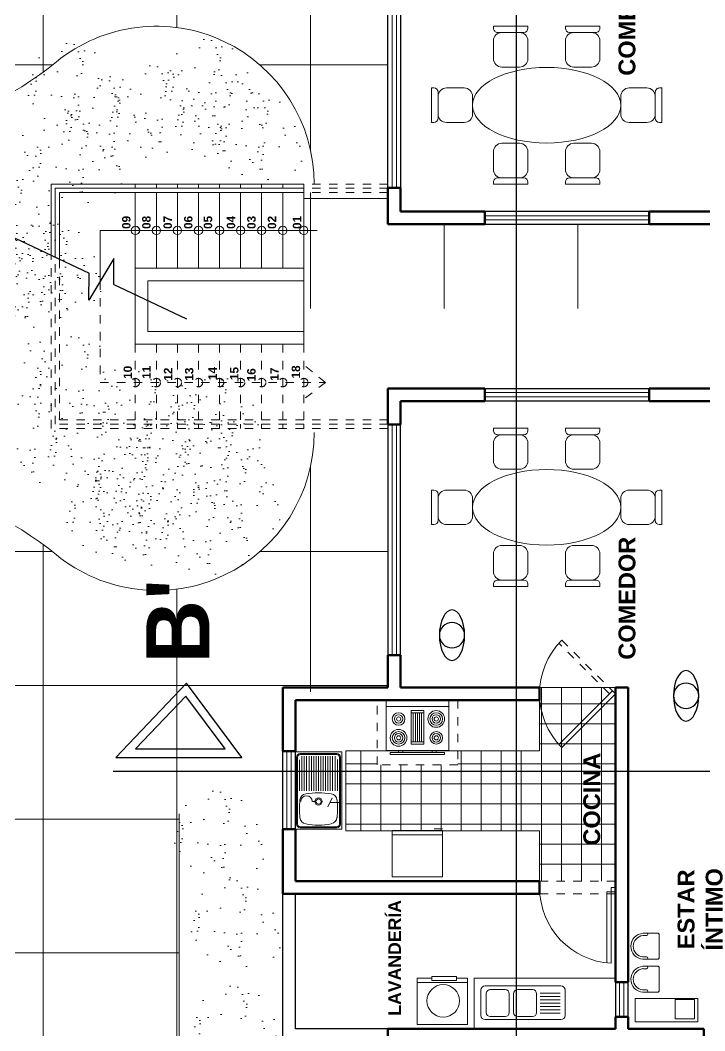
# Model space of a CAD drawing. Header units: millimetres. Extents: x 287 to 445, y 520 to 576.
# Drawn here: x 352.76 to 360.89, y 534.64 to 546.63 of the extents above; entities that cross this region are included whole.
import ezdxf

# ---------------------------------------------------------------- set-up
doc = ezdxf.new("R2010")
doc.units = ezdxf.units.MM
doc.header["$LTSCALE"] = 0.015
doc.linetypes.add('DASHED2', pattern=[9.525, 6.35, -3.175])
doc.layers.add('01 Corte', color=10, linetype='Continuous')
for name, color, linetype, lineweight in [('Muebles', 11, 'Continuous', 20), ('Muros', 41, 'Continuous', 60), ('Muros Bajos', 20, 'Continuous', 30), ('pasto', 56, 'Continuous', 5), ('PISOS', 7, 'Continuous', 18), ('Proyecciones', 46, 'Continuous', 0), ('Puertas', 31, 'Continuous', 20), ('Texto', 133, 'Continuous', 20), ('Texturas', 38, 'Continuous', 0), ('Ventanas', 130, 'Continuous', 20)]:
    doc.layers.add(name, color=color, linetype=linetype, lineweight=lineweight)
pattern_1 = [(90, (-204.1842, 203.2016), (1.5875, 1e-16), []), (7e-15, (-204.1842, 203.2016), (2e-16, -1.5875), [])]

# ---------------------------------------------------------------- blocks, each defined once
blk = doc.blocks.new('silla01')
at = {"layer": 'Muebles'}
for p, q in [((421.3, 544.018), (421.09, 544.018)), ((420.99, 543.918), (420.99, 543.708)), ((421.4, 543.708), (421.4, 543.918)), ((420.99, 543.558), (420.99, 543.532)), ((420.99, 543.532), (421.4, 543.532)), ((421.35, 543.608), (421.04, 543.608)), ((421.09, 543.608), (421.3, 543.608)), ((421.4, 543.532), (421.4, 543.558))]:
    blk.add_line(p, q, dxfattribs=at)
for centre, radius, start, end in [((421.09, 543.918), 0.1, 90, 180), ((421.3, 543.918), 0.1, 360, 90), ((421.09, 543.708), 0.1, 180, 270), ((421.3, 543.708), 0.1, 270, 360), ((421.04, 543.558), 0.05, 90, 180), ((421.35, 543.558), 0.05, 360, 90)]:
    blk.add_arc(centre, radius, start, end, dxfattribs=at)
blk = doc.blocks.new('comedor')
at = {"layer": 'Muebles'}
blk.add_ellipse((421.545, 544.456), major_axis=(-0.88, 0), ratio=0.50965, dxfattribs=at)
for p, rotation in [((842.313, 1088.927), 180.0000000000026), ((966.443, 123.261), 90), ((0.777, -0.014), 2.557953848736361e-12)]:
    blk.add_blockref('silla01', p, dxfattribs=dict(at, rotation=rotation))
at = {"layer": 'Muebles', "xscale": -1}
for p, rotation in [((0.777, 1088.927), 179.9999999999974), ((-123.353, 123.261), 270), ((842.313, -0.014), 359.9999999999975)]:
    blk.add_blockref('silla01', p, dxfattribs=dict(at, rotation=rotation))
blk = doc.blocks.new('lavanderia')
at = {"layer": 'Muebles'}
for p, q in [((417.476, 540.458), (417.476, 539.558)), ((417.526, 540.508), (417.826, 540.508)), ((417.552, 540.211), (417.552, 540.451)), ((417.592, 540.211), (417.592, 540.451)), ((417.632, 540.211), (417.632, 540.451)), ((417.632, 540.211), (417.632, 540.451)), ((417.672, 540.211), (417.672, 540.451)), ((417.712, 540.211), (417.712, 540.451)), ((417.752, 540.211), (417.752, 540.451)), ((417.752, 540.211), (417.752, 540.451)), ((417.792, 540.211), (417.792, 540.451)), ((417.876, 540.458), (417.876, 539.558)), ((417.562, 540.171), (417.782, 540.171)), ((417.512, 539.946), (417.512, 540.121)), ((417.832, 540.121), (417.832, 539.946)), ((417.562, 539.896), (417.782, 539.896)), ((417.562, 539.846), (417.782, 539.846)), ((417.512, 539.621), (417.512, 539.796)), ((417.832, 539.796), (417.832, 539.621)), ((417.562, 539.571), (417.782, 539.571)), ((417.826, 539.508), (417.526, 539.508))]:
    blk.add_line(p, q, dxfattribs=at)
for centre, start, end in [((417.526, 540.458), 90, 180), ((417.826, 540.458), 360, 90), ((417.562, 540.121), 90, 180), ((417.782, 540.121), 360, 90), ((417.562, 539.946), 180, 270), ((417.782, 539.946), 270, 360), ((417.562, 539.796), 90, 180), ((417.782, 539.796), 0, 90), ((417.562, 539.621), 180, 270), ((417.782, 539.621), 270, 0), ((417.526, 539.558), 180, 270), ((417.826, 539.558), 270, 360)]:
    blk.add_arc(centre, 0.05, start, end, dxfattribs=at)
blk = doc.blocks.new('lavadora')
at = {"layer": 'Muebles'}
for p, q in [((405.282, 529.162), (405.282, 528.562)), ((405.332, 529.162), (405.332, 528.562)), ((405.882, 529.162), (405.332, 529.162)), ((405.832, 528.562), (405.832, 529.162)), ((405.882, 529.032), (405.882, 529.162)), ((405.882, 528.562), (405.882, 528.739)), ((405.332, 528.562), (405.882, 528.562))]:
    blk.add_line(p, q, dxfattribs=at)
blk.add_lwpolyline([(405.854, 529.032), (405.9, 529.032), (405.9, 528.739), (405.854, 528.739)], close=True, dxfattribs=at)
blk.add_circle((405.613, 528.873), 0.193, dxfattribs=at)
blk = doc.blocks.new('sila')
at = {"layer": 'Muebles'}
for p, q in [((422.054, 545.478), (421.924, 545.348)), ((422.073, 545.457), (422.042, 545.426)), ((421.924, 545.332), (421.924, 545.348)), ((422.126, 545.13), (421.924, 545.332)), ((422.271, 545.26), (422.142, 545.13)), ((422.251, 545.279), (422.22, 545.248)), ((422.142, 545.13), (422.126, 545.13))]:
    blk.add_line(p, q, dxfattribs=at)
for centre, radius, start, end in [((422.032, 545.436), 0.014, 135, 315), ((422.153, 545.359), 0.155, 319.9791, 130.0209), ((422.153, 545.359), 0.127, 320.5027, 129.4973), ((422.23, 545.238), 0.014, 135, 315)]:
    blk.add_arc(centre, radius, start, end, dxfattribs=at)
blk = doc.blocks.new('persona')
blk.add_circle((422.895, 544.36), 0.15)
blk.add_ellipse((422.895, 544.36), major_axis=(0.3, 0), ratio=0.5)
blk = doc.blocks.new('refrigeradora')
at = {"layer": 'Muebles'}
for p, q in [((420.11, 549.881), (420.11, 550.481)), ((420.16, 550.481), (420.71, 550.481)), ((420.16, 549.881), (420.16, 550.481)), ((420.66, 550.481), (420.66, 549.881)), ((420.71, 550.481), (420.71, 549.881)), ((420.71, 549.881), (420.16, 549.881)), ((420.73, 549.881), (420.73, 549.981))]:
    blk.add_line(p, q, dxfattribs=at)
blk = doc.blocks.new('cocina')
at = {"layer": 'Muebles'}
for p, q in [((421.594, 544.645), (421.594, 545.241)), ((421.594, 545.241), (422.339, 545.241)), ((422.339, 545.241), (422.339, 544.645)), ((421.594, 545.167), (422.339, 545.167)), ((421.892, 544.72), (421.892, 545.117)), ((421.892, 545.117), (422.041, 545.117)), ((421.892, 545.092), (422.041, 545.092)), ((421.917, 544.745), (421.917, 545.092)), ((421.942, 545.092), (421.942, 544.745)), ((421.967, 544.745), (421.967, 545.092)), ((421.991, 545.092), (421.991, 544.745)), ((422.016, 544.745), (422.016, 545.092)), ((422.041, 545.117), (422.041, 544.72)), ((422.041, 544.745), (421.892, 544.745)), ((422.339, 544.645), (421.594, 544.645)), ((421.644, 544.595), (421.644, 544.62)), ((421.644, 544.62), (422.29, 544.62)), ((421.743, 544.645), (421.743, 544.62)), ((421.793, 544.62), (421.793, 544.645)), ((422.041, 544.72), (421.892, 544.72)), ((422.141, 544.62), (422.141, 544.645)), ((422.19, 544.645), (422.19, 544.62)), ((422.29, 544.62), (422.29, 544.595)), ((422.29, 544.595), (421.644, 544.595))]:
    blk.add_line(p, q, dxfattribs=at)
for centre, radius in [((421.743, 545.018), 0.0994), ((421.743, 545.018), 0.0745), ((422.19, 545.018), 0.0745), ((421.743, 545.018), 0.0497), ((421.743, 545.018), 0.0248), ((422.19, 545.018), 0.0497), ((422.19, 545.018), 0.0248), ((421.743, 544.794), 0.0745), ((421.743, 544.794), 0.0497), ((422.19, 544.794), 0.0994), ((422.19, 544.794), 0.0745), ((422.19, 544.794), 0.0497), ((421.743, 544.794), 0.0248), ((422.19, 544.794), 0.0248)]:
    blk.add_circle(centre, radius, dxfattribs=at)
blk = doc.blocks.new('lavaplatos')
at = {"layer": 'Muebles'}
for p, q in [((423.153, 544.413), (423.703, 544.413)), ((423.153, 543.495), (423.153, 544.413)), ((423.212, 544.394), (423.644, 544.394)), ((423.212, 544.383), (423.644, 544.383)), ((423.428, 544.383), (423.461, 544.383)), ((423.703, 544.413), (423.703, 543.495)), ((423.167, 543.559), (423.167, 544.349)), ((423.178, 543.559), (423.178, 544.349)), ((423.678, 544.349), (423.678, 543.559)), ((423.689, 544.349), (423.689, 543.559)), ((423.703, 544.341), (423.703, 543.641)), ((423.703, 544.341), (423.703, 543.641)), ((423.703, 544.341), (423.703, 543.641)), ((423.592, 544.041), (423.537, 544.147)), ((423.153, 544.11), (423.153, 544.055)), ((423.385, 544.083), (423.355, 544.083)), ((423.678, 544.094), (423.564, 544.094)), ((423.203, 543.956), (423.203, 543.588)), ((423.231, 543.956), (423.231, 543.546)), ((423.259, 543.956), (423.259, 543.546)), ((423.287, 543.956), (423.287, 543.546)), ((423.316, 543.956), (423.316, 543.546)), ((423.344, 543.956), (423.344, 543.546)), ((423.372, 543.956), (423.372, 543.546)), ((423.4, 543.956), (423.4, 543.546)), ((423.428, 543.956), (423.428, 543.546)), ((423.456, 543.956), (423.456, 543.546)), ((423.484, 543.956), (423.484, 543.546)), ((423.512, 543.956), (423.512, 543.546)), ((423.54, 543.956), (423.54, 543.546)), ((423.568, 543.956), (423.568, 543.546)), ((423.596, 543.956), (423.596, 543.546)), ((423.624, 543.956), (423.624, 543.546)), ((423.652, 543.956), (423.652, 543.586)), ((423.212, 543.525), (423.644, 543.525)), ((423.153, 543.495), (423.703, 543.495)), ((423.212, 543.514), (423.644, 543.514))]:
    blk.add_line(p, q, dxfattribs=at)
for radius in [0.0427, 0.0427, 0.0309]:
    blk.add_circle((423.428, 544.083), radius, dxfattribs=at)
for centre, radius, start, end in [((423.212, 544.349), 0.0449, 90, 180), ((423.212, 544.349), 0.0337, 90, 180), ((423.428, 543.521), 0.842, 79.6188, 100.3812), ((423.644, 544.349), 0.0449, 0, 90), ((423.644, 544.349), 0.0337, 0, 90), ((424.043, 544.171), 0.842, 172.77, 187.23), ((423.291, 544.266), 0.0842, 100.3812, 172.77), ((423.564, 544.263), 0.0842, 7.23, 79.6188), ((422.813, 544.171), 0.842, 352.77, 7.23), ((423.291, 544.075), 0.0842, 187.23, 259.6188), ((423.286, 544.083), 0.0681, 180.4616, 359.5384), ((423.564, 544.075), 0.0842, 280.3812, 352.77), ((423.428, 544.821), 0.842, 259.6188, 280.3812), ((423.212, 543.559), 0.0449, 180, 270), ((423.212, 543.559), 0.0337, 180, 270), ((423.644, 543.559), 0.0337, 270, 0), ((423.644, 543.559), 0.0449, 270, 0)]:
    blk.add_arc(centre, radius, start, end, dxfattribs=at)

msp = doc.modelspace()

# ---------------------------------------------------------------- hatches: boundary and pattern name
at = {"layer": 'pasto', "ltscale": 0.3}
h = msp.add_hatch(dxfattribs=at)
h.set_pattern_fill('AR-SAND', color=256, scale=0.008, angle=90, style=0)
h.set_pattern_definition([(52.5, (135.16646, 561.7643), (0.3915306, -0.01280025), [0, -0.308864, 0, -0.34544, 0, -0.3302]), (82.5, (135.16646, 561.7643), (0.5734601, 0.3596186), [0, -0.166624, 0, -0.278384, 0, -0.10668]), (122.5, (135.16646, 561.51435), (0.00114975, 0.6327939), [0, -0.1016, 0, -0.36576, 0, -0.47752]), (132.5, (135.16646, 561.51435), (0.1783435, 0.6108452), [0, -0.0508, 0, -0.239776, 0, -0.27432])])
edge = h.paths.add_edge_path()
edge.add_arc((355.021, 545.828), 0.588, 90, 450, ccw=False)
h = msp.add_hatch(dxfattribs=at)
h.set_pattern_fill('AR-SAND', color=256, scale=0.008, angle=90, style=0)
h.set_pattern_definition([(52.5, (133.5344, 561.71782), (0.3915306, -0.01280025), [0, -0.308864, 0, -0.34544, 0, -0.3302]), (82.5, (133.5344, 561.7178), (0.5734601, 0.3596186), [0, -0.166624, 0, -0.278384, 0, -0.10668]), (122.5, (133.5344, 561.4679), (0.00114975, 0.6327939), [0, -0.1016, 0, -0.36576, 0, -0.47752]), (132.5, (133.5344, 561.4679), (0.1783435, 0.6108452), [0, -0.0508, 0, -0.239776, 0, -0.27432])])
edge = h.paths.add_edge_path()
edge.add_arc((353.389, 545.782), 0.588, 90, 450, ccw=False)
h = msp.add_hatch(dxfattribs=at)
h.set_pattern_fill('AR-SAND', color=256, scale=0.008, angle=90, style=0)
h.set_pattern_definition([(52.5, (134.52657, 561.4548), (0.3915306, -0.01280025), [0, -0.308864, 0, -0.34544, 0, -0.3302]), (82.5, (134.52657, 561.4548), (0.5734601, 0.3596186), [0, -0.166624, 0, -0.278384, 0, -0.10668]), (122.5, (134.52657, 561.20487), (0.00114975, 0.6327939), [0, -0.1016, 0, -0.36576, 0, -0.47752]), (132.5, (134.52657, 561.20487), (0.1783435, 0.6108452), [0, -0.0508, 0, -0.239776, 0, -0.27432])])
edge = h.paths.add_edge_path()
edge.add_arc((354.381, 545.519), 0.588, 90, 450, ccw=False)
h = msp.add_hatch(dxfattribs=at)
h.set_pattern_fill('AR-SAND', color=256, scale=0.008, angle=90, style=0)
h.set_pattern_definition([(52.5, (133.95685, 561.28607), (0.3915306, -0.01280025), [0, -0.308864, 0, -0.34544, 0, -0.3302]), (82.5, (133.95685, 561.2861), (0.5734601, 0.3596186), [0, -0.166624, 0, -0.278384, 0, -0.10668]), (122.5, (133.95685, 561.03614), (0.00114975, 0.6327939), [0, -0.1016, 0, -0.36576, 0, -0.47752]), (132.5, (133.95685, 561.03614), (0.1783435, 0.6108452), [0, -0.0508, 0, -0.239776, 0, -0.27432])])
edge = h.paths.add_edge_path()
edge.add_arc((353.811, 545.35), 0.588, 90, 450, ccw=False)
h = msp.add_hatch(dxfattribs=at)
h.set_pattern_fill('AR-SAND', color=256, scale=0.008, angle=90, style=0)
h.set_pattern_definition([(52.5, (135.2868, 561.34877), (0.3915306, -0.01280025), [0, -0.308864, 0, -0.34544, 0, -0.3302]), (82.5, (135.2868, 561.3488), (0.5734601, 0.3596186), [0, -0.166624, 0, -0.278384, 0, -0.10668]), (122.5, (135.2868, 561.09884), (0.00114975, 0.6327939), [0, -0.1016, 0, -0.36576, 0, -0.47752]), (132.5, (135.2868, 561.09884), (0.1783435, 0.6108452), [0, -0.0508, 0, -0.239776, 0, -0.27432])])
edge = h.paths.add_edge_path()
edge.add_arc((355.141, 545.413), 0.588, 90, 450, ccw=False)
h = msp.add_hatch(dxfattribs=at)
h.set_pattern_fill('AR-SAND', color=256, scale=0.008, angle=90, style=0)
h.set_pattern_definition([(52.5, (135.72837, 561.13096), (0.3915306, -0.01280025), [0, -0.308864, 0, -0.34544, 0, -0.3302]), (82.5, (135.72837, 561.13096), (0.5734601, 0.3596186), [0, -0.166624, 0, -0.278384, 0, -0.10668]), (122.5, (135.72837, 560.88102), (0.00114975, 0.6327939), [0, -0.1016, 0, -0.36576, 0, -0.47752]), (132.5, (135.72837, 560.881), (0.1783435, 0.6108452), [0, -0.0508, 0, -0.239776, 0, -0.27432])])
edge = h.paths.add_edge_path()
edge.add_arc((355.583, 545.195), 0.588, 90, 450, ccw=False)
h = msp.add_hatch(dxfattribs=at)
h.set_pattern_fill('AR-SAND', color=256, scale=0.008, angle=90, style=0)
h.set_pattern_definition([(52.5, (132.49626, 561.02128), (0.3915306, -0.01280025), [0, -0.308864, 0, -0.34544, 0, -0.3302]), (82.5, (132.49626, 561.0213), (0.5734601, 0.3596186), [0, -0.166624, 0, -0.278384, 0, -0.10668]), (122.5, (132.49626, 560.77135), (0.00114975, 0.6327939), [0, -0.1016, 0, -0.36576, 0, -0.47752]), (132.5, (132.49626, 560.77135), (0.1783435, 0.6108452), [0, -0.0508, 0, -0.239776, 0, -0.27432])])
edge = h.paths.add_edge_path()
edge.add_arc((352.351, 545.085), 0.588, 90, 450, ccw=False)
h = msp.add_hatch(dxfattribs=at)
h.set_pattern_fill('AR-SAND', color=256, scale=0.008, angle=90, style=0)
h.set_pattern_definition([(52.5, (133.59064, 560.8595), (0.3915306, -0.01280025), [0, -0.308864, 0, -0.34544, 0, -0.3302]), (82.5, (133.59064, 560.8595), (0.5734601, 0.3596186), [0, -0.166624, 0, -0.278384, 0, -0.10668]), (122.5, (133.59064, 560.60957), (0.00114975, 0.6327939), [0, -0.1016, 0, -0.36576, 0, -0.47752]), (132.5, (133.59064, 560.60957), (0.1783435, 0.6108452), [0, -0.0508, 0, -0.239776, 0, -0.27432])])
edge = h.paths.add_edge_path()
edge.add_arc((353.445, 544.924), 0.588, 90, 450, ccw=False)
h = msp.add_hatch(dxfattribs=at)
h.set_pattern_fill('AR-SAND', color=256, scale=0.008, angle=90, style=0)
h.set_pattern_definition([(52.5, (132.80345, 560.19154), (0.3915306, -0.01280025), [0, -0.308864, 0, -0.34544, 0, -0.3302]), (82.5, (132.80345, 560.19154), (0.5734601, 0.3596186), [0, -0.166624, 0, -0.278384, 0, -0.10668]), (122.5, (132.80345, 559.9416), (0.00114975, 0.6327939), [0, -0.1016, 0, -0.36576, 0, -0.47752]), (132.5, (132.80345, 559.9416), (0.1783435, 0.6108452), [0, -0.0508, 0, -0.239776, 0, -0.27432])])
edge = h.paths.add_edge_path()
edge.add_arc((352.658, 544.256), 0.588, 90, 450, ccw=False)
h = msp.add_hatch(dxfattribs=at)
h.set_pattern_fill('AR-SAND', color=256, scale=0.008, angle=90, style=0)
h.set_pattern_definition([(52.5, (133.121, 559.56174), (0.3915306, -0.01280025), [0, -0.308864, 0, -0.34544, 0, -0.3302]), (82.5, (133.121, 559.56174), (0.5734601, 0.3596186), [0, -0.166624, 0, -0.278384, 0, -0.10668]), (122.5, (133.121, 559.3118), (0.00114975, 0.6327939), [0, -0.1016, 0, -0.36576, 0, -0.47752]), (132.5, (133.121, 559.3118), (0.1783435, 0.6108452), [0, -0.0508, 0, -0.239776, 0, -0.27432])])
edge = h.paths.add_edge_path()
edge.add_arc((352.975, 543.626), 0.588, 90, 450, ccw=False)
h = msp.add_hatch(dxfattribs=at)
h.set_pattern_fill('AR-SAND', color=256, scale=0.008, angle=90, style=0)
h.set_pattern_definition([(52.5, (133.3429, 559.58362), (0.3915306, -0.01280025), [0, -0.308864, 0, -0.34544, 0, -0.3302]), (82.5, (133.3429, 559.5836), (0.5734601, 0.3596186), [0, -0.166624, 0, -0.278384, 0, -0.10668]), (122.5, (133.3429, 559.3337), (0.00114975, 0.6327939), [0, -0.1016, 0, -0.36576, 0, -0.47752]), (132.5, (133.3429, 559.3337), (0.1783435, 0.6108452), [0, -0.0508, 0, -0.239776, 0, -0.27432])])
edge = h.paths.add_edge_path()
edge.add_arc((353.197, 543.648), 0.588, 90, 450, ccw=False)
h = msp.add_hatch(dxfattribs=at)
h.set_pattern_fill('AR-SAND', color=256, scale=0.008, angle=90, style=0)
h.set_pattern_definition([(52.5, (132.9428, 559.3802), (0.3915306, -0.01280025), [0, -0.308864, 0, -0.34544, 0, -0.3302]), (82.5, (132.9428, 559.3802), (0.5734601, 0.3596186), [0, -0.166624, 0, -0.278384, 0, -0.10668]), (122.5, (132.9428, 559.13027), (0.00114975, 0.6327939), [0, -0.1016, 0, -0.36576, 0, -0.47752]), (132.5, (132.9428, 559.13027), (0.1783435, 0.6108452), [0, -0.0508, 0, -0.239776, 0, -0.27432])])
edge = h.paths.add_edge_path()
edge.add_arc((352.797, 543.444), 0.588, 90, 450, ccw=False)
h = msp.add_hatch(dxfattribs=at)
h.set_pattern_fill('AR-SAND', color=256, scale=0.008, angle=90, style=0)
h.set_pattern_definition([(52.5, (132.70453, 558.5707), (0.3915306, -0.01280025), [0, -0.308864, 0, -0.34544, 0, -0.3302]), (82.5, (132.70453, 558.5707), (0.5734601, 0.3596186), [0, -0.166624, 0, -0.278384, 0, -0.10668]), (122.5, (132.70453, 558.32076), (0.00114975, 0.6327939), [0, -0.1016, 0, -0.36576, 0, -0.47752]), (132.5, (132.70453, 558.32076), (0.1783435, 0.6108452), [0, -0.0508, 0, -0.239776, 0, -0.27432])])
edge = h.paths.add_edge_path()
edge.add_arc((352.559, 542.635), 0.588, 90, 450, ccw=False)
h = msp.add_hatch(dxfattribs=at)
h.set_pattern_fill('AR-SAND', color=256, scale=0.008, angle=90, style=0)
h.set_pattern_definition([(52.5, (133.59118, 558.23558), (0.3915306, -0.01280025), [0, -0.308864, 0, -0.34544, 0, -0.3302]), (82.5, (133.5912, 558.2356), (0.5734601, 0.3596186), [0, -0.166624, 0, -0.278384, 0, -0.10668]), (122.5, (133.59118, 557.98564), (0.00114975, 0.6327939), [0, -0.1016, 0, -0.36576, 0, -0.47752]), (132.5, (133.5912, 557.98564), (0.1783435, 0.6108452), [0, -0.0508, 0, -0.239776, 0, -0.27432])])
edge = h.paths.add_edge_path()
edge.add_arc((353.446, 542.3), 0.588, 90, 450, ccw=False)
h = msp.add_hatch(dxfattribs=at)
h.set_pattern_fill('AR-SAND', color=256, scale=0.008, angle=90, style=0)
h.set_pattern_definition([(52.5, (134.39482, 557.82194), (0.3915306, -0.01280025), [0, -0.308864, 0, -0.34544, 0, -0.3302]), (82.5, (134.3948, 557.82194), (0.5734601, 0.3596186), [0, -0.166624, 0, -0.278384, 0, -0.10668]), (122.5, (134.39482, 557.572), (0.00114975, 0.6327939), [0, -0.1016, 0, -0.36576, 0, -0.47752]), (132.5, (134.3948, 557.572), (0.1783435, 0.6108452), [0, -0.0508, 0, -0.239776, 0, -0.27432])])
edge = h.paths.add_edge_path()
edge.add_arc((354.249, 541.886), 0.588, 90, 450, ccw=False)
h = msp.add_hatch(dxfattribs=at)
h.set_pattern_fill('AR-SAND', color=256, scale=0.008, angle=90, style=0)
h.set_pattern_definition([(52.5, (135.23123, 557.82295), (0.3915306, -0.01280025), [0, -0.308864, 0, -0.34544, 0, -0.3302]), (82.5, (135.23123, 557.82295), (0.5734601, 0.3596186), [0, -0.166624, 0, -0.278384, 0, -0.10668]), (122.5, (135.23123, 557.573), (0.00114975, 0.6327939), [0, -0.1016, 0, -0.36576, 0, -0.47752]), (132.5, (135.23123, 557.573), (0.1783435, 0.6108452), [0, -0.0508, 0, -0.239776, 0, -0.27432])])
edge = h.paths.add_edge_path()
edge.add_arc((355.086, 541.887), 0.588, 90, 450, ccw=False)
h = msp.add_hatch(dxfattribs=at)
h.set_pattern_fill('AR-SAND', color=256, scale=0.008, angle=90, style=0)
h.set_pattern_definition([(52.5, (134.858, 557.6347), (0.3915306, -0.01280025), [0, -0.308864, 0, -0.34544, 0, -0.3302]), (82.5, (134.858, 557.6347), (0.5734601, 0.3596186), [0, -0.166624, 0, -0.278384, 0, -0.10668]), (122.5, (134.858, 557.38476), (0.00114975, 0.6327939), [0, -0.1016, 0, -0.36576, 0, -0.47752]), (132.5, (134.858, 557.38476), (0.1783435, 0.6108452), [0, -0.0508, 0, -0.239776, 0, -0.27432])])
edge = h.paths.add_edge_path()
edge.add_arc((354.712, 541.699), 0.588, 90, 450, ccw=False)
h = msp.add_hatch(dxfattribs=at)
h.set_pattern_fill('AR-SAND', color=256, scale=0.008, angle=90, style=0)
h.set_pattern_definition([(52.5, (133.01468, 557.53495), (0.3915306, -0.01280025), [0, -0.308864, 0, -0.34544, 0, -0.3302]), (82.5, (133.0147, 557.53495), (0.5734601, 0.3596186), [0, -0.166624, 0, -0.278384, 0, -0.10668]), (122.5, (133.01468, 557.285), (0.00114975, 0.6327939), [0, -0.1016, 0, -0.36576, 0, -0.47752]), (132.5, (133.0147, 557.285), (0.1783435, 0.6108452), [0, -0.0508, 0, -0.239776, 0, -0.27432])])
edge = h.paths.add_edge_path()
edge.add_arc((352.869, 541.599), 0.588, 90, 450, ccw=False)
h = msp.add_hatch(dxfattribs=at)
h.set_pattern_fill('AR-SAND', color=256, scale=0.008, angle=90, style=0)
h.set_pattern_definition([(52.5, (133.7749, 557.4289), (0.3915306, -0.01280025), [0, -0.308864, 0, -0.34544, 0, -0.3302]), (82.5, (133.7749, 557.4289), (0.5734601, 0.3596186), [0, -0.166624, 0, -0.278384, 0, -0.10668]), (122.5, (133.7749, 557.17898), (0.00114975, 0.6327939), [0, -0.1016, 0, -0.36576, 0, -0.47752]), (132.5, (133.7749, 557.179), (0.1783435, 0.6108452), [0, -0.0508, 0, -0.239776, 0, -0.27432])])
edge = h.paths.add_edge_path()
edge.add_arc((353.629, 541.493), 0.588, 90, 450, ccw=False)
h = msp.add_hatch(dxfattribs=at)
h.set_pattern_fill('AR-SAND', color=256, scale=0.008, angle=90, style=0)
h.set_pattern_definition([(52.5, (135.30843, 557.31294), (0.3915306, -0.01280025), [0, -0.308864, 0, -0.34544, 0, -0.3302]), (82.5, (135.30843, 557.31294), (0.5734601, 0.3596186), [0, -0.166624, 0, -0.278384, 0, -0.10668]), (122.5, (135.30843, 557.063), (0.00114975, 0.6327939), [0, -0.1016, 0, -0.36576, 0, -0.47752]), (132.5, (135.30843, 557.063), (0.1783435, 0.6108452), [0, -0.0508, 0, -0.239776, 0, -0.27432])])
edge = h.paths.add_edge_path()
edge.add_arc((355.163, 541.377), 0.588, 90, 450, ccw=False)
h = msp.add_hatch(dxfattribs=at)
h.set_pattern_fill('AR-SAND', color=256, scale=0.008, angle=90, style=0)
h.set_pattern_definition([(52.5, (134.30433, 557.0145), (0.3915306, -0.01280025), [0, -0.308864, 0, -0.34544, 0, -0.3302]), (82.5, (134.30433, 557.0145), (0.5734601, 0.3596186), [0, -0.166624, 0, -0.278384, 0, -0.10668]), (122.5, (134.30433, 556.76456), (0.00114975, 0.6327939), [0, -0.1016, 0, -0.36576, 0, -0.47752]), (132.5, (134.30433, 556.76456), (0.1783435, 0.6108452), [0, -0.0508, 0, -0.239776, 0, -0.27432])])
edge = h.paths.add_edge_path()
edge.add_arc((354.159, 541.079), 0.588, 90, 450, ccw=False)
h = msp.add_hatch(dxfattribs=at)
h.set_pattern_fill('AR-SAND', color=256, scale=0.008, angle=90, style=0)
h.set_pattern_definition([(52.5, (134.2815, 556.93407), (0.3915306, -0.01280025), [0, -0.308864, 0, -0.34544, 0, -0.3302]), (82.5, (134.2815, 556.93407), (0.5734601, 0.3596186), [0, -0.166624, 0, -0.278384, 0, -0.10668]), (122.5, (134.2815, 556.68413), (0.00114975, 0.6327939), [0, -0.1016, 0, -0.36576, 0, -0.47752]), (132.5, (134.2815, 556.68413), (0.1783435, 0.6108452), [0, -0.0508, 0, -0.239776, 0, -0.27432])])
edge = h.paths.add_edge_path()
edge.add_arc((354.136, 540.998), 0.588, 90, 450, ccw=False)
h = msp.add_hatch(dxfattribs=at)
h.set_pattern_fill('AR-SAND', color=256, scale=0.008, angle=90, style=0)
h.set_pattern_definition([(52.5, (135.46816, 556.87457), (0.3915306, -0.01280025), [0, -0.308864, 0, -0.34544, 0, -0.3302]), (82.5, (135.46816, 556.87457), (0.5734601, 0.3596186), [0, -0.166624, 0, -0.278384, 0, -0.10668]), (122.5, (135.46816, 556.62464), (0.00114975, 0.6327939), [0, -0.1016, 0, -0.36576, 0, -0.47752]), (132.5, (135.46816, 556.62464), (0.1783435, 0.6108452), [0, -0.0508, 0, -0.239776, 0, -0.27432])])
edge = h.paths.add_edge_path()
edge.add_arc((355.323, 540.939), 0.588, 90, 450, ccw=False)
h = msp.add_hatch(dxfattribs=at)
h.set_pattern_fill('AR-SAND', color=256, scale=0.008, angle=90, style=0)
h.set_pattern_definition([(52.5, (133.99636, 556.64826), (0.3915306, -0.01280025), [0, -0.308864, 0, -0.34544, 0, -0.3302]), (82.5, (133.99636, 556.64826), (0.5734601, 0.3596186), [0, -0.166624, 0, -0.278384, 0, -0.10668]), (122.5, (133.99636, 556.39832), (0.00114975, 0.6327939), [0, -0.1016, 0, -0.36576, 0, -0.47752]), (132.5, (133.99636, 556.3983), (0.1783435, 0.6108452), [0, -0.0508, 0, -0.239776, 0, -0.27432])])
edge = h.paths.add_edge_path()
edge.add_arc((353.851, 540.712), 0.588, 90, 450, ccw=False)
h = msp.add_hatch(dxfattribs=at)
h.set_pattern_fill('AR-SAND', color=256, scale=0.008, angle=90, style=0)
h.set_pattern_definition([(52.5, (134.3417, 556.55403), (0.3915306, -0.01280025), [0, -0.308864, 0, -0.34544, 0, -0.3302]), (82.5, (134.3417, 556.55403), (0.5734601, 0.3596186), [0, -0.166624, 0, -0.278384, 0, -0.10668]), (122.5, (134.3417, 556.3041), (0.00114975, 0.6327939), [0, -0.1016, 0, -0.36576, 0, -0.47752]), (132.5, (134.3417, 556.3041), (0.1783435, 0.6108452), [0, -0.0508, 0, -0.239776, 0, -0.27432])])
edge = h.paths.add_edge_path()
edge.add_arc((354.196, 540.618), 0.588, 90, 450, ccw=False)
h = msp.add_hatch(dxfattribs=at)
h.set_pattern_fill('AR-SAND', color=256, scale=0.008, angle=90, style=0)
h.set_pattern_definition([(52.5, (135.10195, 556.448), (0.3915306, -0.01280025), [0, -0.308864, 0, -0.34544, 0, -0.3302]), (82.5, (135.10195, 556.448), (0.5734601, 0.3596186), [0, -0.166624, 0, -0.278384, 0, -0.10668]), (122.5, (135.10195, 556.19806), (0.00114975, 0.6327939), [0, -0.1016, 0, -0.36576, 0, -0.47752]), (132.5, (135.10195, 556.19806), (0.1783435, 0.6108452), [0, -0.0508, 0, -0.239776, 0, -0.27432])])
edge = h.paths.add_edge_path()
edge.add_arc((354.956, 540.512), 0.588, 90, 450, ccw=False)
h = msp.add_hatch(dxfattribs=at)
h.set_pattern_fill('AR-SAND', color=256, scale=0.008, angle=90, style=0)
h.set_pattern_definition([(52.5, (135.27418, 552.84314), (0.3915306, -0.01280025), [0, -0.308864, 0, -0.34544, 0, -0.3302]), (82.5, (135.2742, 552.84314), (0.5734601, 0.3596186), [0, -0.166624, 0, -0.278384, 0, -0.10668]), (122.5, (135.2742, 552.5932), (0.00114975, 0.6327939), [0, -0.1016, 0, -0.36576, 0, -0.47752]), (132.5, (135.2742, 552.5932), (0.1783435, 0.6108452), [0, -0.0508, 0, -0.239776, 0, -0.27432])])
edge = h.paths.add_edge_path()
edge.add_arc((355.129, 536.907), 0.588, 90, 450, ccw=False)
h = msp.add_hatch(dxfattribs=at)
h.set_pattern_fill('AR-SAND', color=256, scale=0.008, angle=90, style=0)
h.set_pattern_definition([(52.5, (135.46974, 551.79054), (0.3915306, -0.01280025), [0, -0.308864, 0, -0.34544, 0, -0.3302]), (82.5, (135.46974, 551.79054), (0.5734601, 0.3596186), [0, -0.166624, 0, -0.278384, 0, -0.10668]), (122.5, (135.46974, 551.5406), (0.00114975, 0.6327939), [0, -0.1016, 0, -0.36576, 0, -0.47752]), (132.5, (135.46974, 551.5406), (0.1783435, 0.6108452), [0, -0.0508, 0, -0.239776, 0, -0.27432])])
edge = h.paths.add_edge_path()
edge.add_arc((355.324, 535.855), 0.588, 90, 450, ccw=False)
h = msp.add_hatch(dxfattribs=at)
h.set_pattern_fill('AR-SAND', color=256, scale=0.008, angle=90, style=0)
h.set_pattern_definition([(52.5, (135.4804, 550.52845), (0.3915306, -0.01280025), [0, -0.308864, 0, -0.34544, 0, -0.3302]), (82.5, (135.4804, 550.52845), (0.5734601, 0.3596186), [0, -0.166624, 0, -0.278384, 0, -0.10668]), (122.5, (135.4804, 550.27852), (0.00114975, 0.6327939), [0, -0.1016, 0, -0.36576, 0, -0.47752]), (132.5, (135.4804, 550.2785), (0.1783435, 0.6108452), [0, -0.0508, 0, -0.239776, 0, -0.27432])])
edge = h.paths.add_edge_path()
edge.add_arc((355.335, 534.593), 0.588, 90, 450, ccw=False)
at = {"layer": 'PISOS'}
h = msp.add_hatch(dxfattribs=at)
h.set_pattern_fill('NET', color=256, scale=0.5, angle=90, style=0)
h.set_pattern_definition(pattern_1)
h.paths.add_polyline_path([(354.646, 555.788), (354.646, 549.213, -0.022651), (354.629, 548.854, 0.441003), (355.625, 547.763), (355.875, 547.763), (356.025, 547.763), (357.125, 547.763), (357.125, 547.378), (357.125, 544.688), (356.249, 544.688, 0.632615), (353.188, 546.139, -0.173054), (350.675, 545.242), (350.675, 547.242, 0.414214), (352.646, 549.213), (352.646, 555.936)])
h = msp.add_hatch(dxfattribs=at)
h.set_pattern_fill('NET', color=256, scale=0.5, angle=90, style=0)
h.set_pattern_definition(pattern_1)
h.paths.add_polyline_path([(357.125, 544.588), (357.125, 544.213), (358.275, 544.213), (358.645, 544.213), (358.645, 543.213), (356.125, 543.213), (356.125, 543.688), (356.125, 544.088, 1), (356.125, 544.188), (356.125, 544.588)])
h.paths.add_polyline_path([(360.225, 544.213), (361.075, 544.213), (361.075, 543.313), (361.075, 543.213), (358.645, 543.213), (358.645, 544.213)])
h = msp.add_hatch(dxfattribs=at)
h.set_pattern_fill('NET', color=256, scale=0.5, angle=90, style=0)
h.set_pattern_definition([(270, (-204.1842, 883.2239), (1.5875, 1e-16), []), (7e-15, (-204.1842, 883.2239), (0, 1.5875), [])])
h.paths.add_polyline_path([(354.646, 530.638), (354.646, 537.213, 0.022651), (354.629, 537.572, -0.441003), (355.625, 538.662), (355.875, 538.662), (356.025, 538.662), (357.125, 538.662), (357.125, 539.047), (357.125, 541.738), (356.249, 541.738, -0.632615), (353.188, 540.287, 0.173054), (350.675, 541.184), (350.675, 539.184, -0.414214), (352.646, 537.213), (352.646, 530.49)])
at = {"layer": 'Texturas'}
h = msp.add_hatch(dxfattribs=at)
h.set_pattern_fill('NET,_O', color=256, scale=0.075, angle=90)
h.set_pattern_definition([(90, (-171.35843, 129.42132), (0.238125, 1e-17), []), (7e-15, (-171.35843, 129.42132), (3e-17, -0.238125), [])])
h.paths.add_polyline_path([(358.925, 537.962), (358.925, 538.562), (358.925, 538.712), (359.825, 538.712), (359.825, 536.412), (358.925, 536.412), (358.925, 537.012), (356.625, 537.012), (356.625, 537.962), (356.998, 537.962), (356.998, 537.793), (357.955, 537.793), (357.955, 537.962)])
h.paths.add_polyline_path([(359.672, 536.818), (359.672, 537.956), (359.415, 537.956), (359.415, 536.818)], flags=24)

# ---------------------------------------------------------------- linework, layer by layer
at = {"layer": '01 Corte'}
for p, q in [((358.645, 563.576), (358.645, 522.68)), ((352.697, 544.045), (353.578, 543.631)), ((353.868, 543.495), (354.732, 543.09)), ((353.862, 537.718), (367.149, 537.718))]:
    msp.add_line(p, q, dxfattribs=at)
for points in [[(353.868, 543.495), (353.868, 543.806), (353.575, 543.309), (353.578, 543.631)], [(353.894, 537.883), (355.391, 537.883), (354.732, 538.765), (353.894, 537.883)]]:
    msp.add_lwpolyline(points, dxfattribs=at)
msp.add_lwpolyline([(354.127, 537.983), (355.192, 537.983), (354.723, 538.61)], close=True, dxfattribs=at)
at = {"layer": 'Muebles'}
for p, q in [((358.925, 537.962), (358.925, 538.562)), ((356.625, 537.012), (356.625, 537.962)), ((356.625, 537.962), (358.925, 537.962)), ((356.625, 537.012), (358.925, 537.012)), ((358.925, 536.412), (358.925, 537.012)), ((358.149, 534.662), (358.149, 535.262)), ((358.149, 535.262), (359.825, 535.262))]:
    msp.add_line(p, q, dxfattribs=at)
for points in [[(360.804, 534.744), (360.804, 535.022), (360.06, 535.022), (360.06, 534.744)], [(360.766, 534.778), (360.766, 535.008), (360.535, 535.008), (360.535, 534.778)]]:
    msp.add_lwpolyline(points, close=True, dxfattribs=at)
at = {"layer": 'Muros'}
for p, q in [((357.125, 544.642), (357.275, 544.642)), ((357.125, 544.642), (357.125, 544.213)), ((357.275, 544.642), (357.2, 544.642)), ((357.275, 544.642), (357.275, 544.363)), ((357.275, 544.363), (358.275, 544.363)), ((358.275, 544.363), (358.275, 544.213)), ((360.225, 544.363), (361.225, 544.363)), ((360.225, 544.363), (360.225, 544.213)), ((357.125, 544.213), (358.275, 544.213)), ((360.225, 544.213), (361.225, 544.213)), ((357.125, 541.834), (357.125, 542.263)), ((357.125, 542.263), (358.275, 542.263)), ((358.275, 542.113), (358.275, 542.263)), ((360.225, 542.263), (361.225, 542.263)), ((360.225, 542.113), (360.225, 542.263)), ((357.275, 541.834), (357.275, 542.113)), ((357.275, 542.113), (358.275, 542.113)), ((360.225, 542.113), (361.225, 542.113)), ((357.125, 541.834), (357.275, 541.834)), ((357.275, 541.834), (357.2, 541.834)), ((357.125, 539.097), (357.275, 539.097)), ((357.125, 538.712), (357.125, 539.097)), ((357.275, 538.712), (357.275, 539.097)), ((355.875, 538.712), (356.025, 538.712)), ((355.875, 538.562), (355.875, 538.712)), ((356.025, 538.712), (357.125, 538.712)), ((357.275, 538.712), (358.925, 538.712)), ((358.925, 538.562), (358.925, 538.712)), ((359.825, 535.214), (359.825, 538.712)), ((359.825, 538.712), (359.975, 538.712)), ((359.975, 535.214), (359.975, 538.712)), ((355.875, 538.412), (355.875, 538.562)), ((356.025, 538.562), (358.925, 538.562)), ((356.025, 538.412), (356.025, 538.562)), ((355.875, 537.958), (355.875, 538.412)), ((356.025, 537.958), (356.025, 538.412)), ((355.875, 537.958), (356.025, 537.958)), ((355.875, 537.03), (356.025, 537.03)), ((355.875, 536.262), (355.875, 537.03)), ((356.025, 536.412), (356.025, 537.03)), ((356.025, 536.412), (358.925, 536.412)), ((358.925, 536.262), (358.925, 536.412)), ((355.875, 536.262), (358.925, 536.262)), ((359.975, 535.214), (359.825, 535.214)), ((359.975, 534.802), (359.825, 534.802)), ((359.825, 534.662), (359.825, 534.802)), ((359.975, 534.662), (359.975, 534.802)), ((357.125, 534.101), (357.125, 534.662)), ((357.125, 534.662), (359.825, 534.662)), ((359.975, 534.662), (360.875, 534.662)), ((360.875, 532.112), (360.875, 534.662))]:
    msp.add_line(p, q, dxfattribs=at)
at = {"layer": 'Muros Bajos'}
for p, q in [((357.125, 544.642), (357.125, 547.378)), ((357.275, 547.378), (357.275, 544.642)), ((360.225, 544.363), (358.275, 544.363)), ((358.275, 544.213), (360.225, 544.213)), ((358.275, 542.263), (360.225, 542.263)), ((360.225, 542.113), (358.275, 542.113)), ((357.125, 541.834), (357.125, 539.097)), ((357.275, 539.097), (357.275, 541.834)), ((355.875, 537.03), (355.875, 537.958)), ((356.025, 537.029), (356.025, 537.958)), ((355.875, 534.662), (355.875, 536.262)), ((356.025, 534.662), (356.025, 536.262)), ((359.825, 535.214), (359.825, 534.802)), ((359.975, 534.802), (359.975, 535.214)), ((355.875, 534.512), (355.875, 534.662)), ((357.125, 534.662), (356.025, 534.662))]:
    msp.add_line(p, q, dxfattribs=at)
at = {"layer": 'PISOS'}
msp.add_line((354.646, 537.213), (354.646, 523.406), dxfattribs=at)
for centre, radius, start, end in [((354.375, 544.688), 1.874, 0, 129.2722), ((350.675, 549.213), 3.971, 251.4283, 309.2722), ((354.375, 541.738), 1.874, 230.7278, 0), ((350.675, 537.213), 3.971, 50.7278, 108.5717)]:
    msp.add_arc(centre, radius, start, end, dxfattribs=at)
at = {"layer": 'Proyecciones'}
for p, q in [((356.125, 544.638), (353.175, 544.638)), ((356.125, 544.588), (356.125, 544.638)), ((353.175, 543.821), (353.175, 544.588)), ((353.225, 543.797), (353.225, 544.588)), ((356.125, 544.588), (353.225, 544.588))]:
    msp.add_line(p, q, dxfattribs=at)
at = {"layer": 'Proyecciones', "linetype": 'DASHED2'}
for p, q in [((357.125, 544.638), (356.125, 544.638)), ((357.125, 544.588), (356.125, 544.588)), ((353.175, 541.838), (353.175, 543.821)), ((353.225, 541.888), (353.225, 543.797)), ((357.125, 541.888), (353.225, 541.888)), ((357.125, 541.838), (353.175, 541.838)), ((359.754, 538.637), (359.154, 539.238)), ((359.825, 538.637), (359.188, 539.274)), ((359.825, 536.412), (358.925, 536.412)), ((359.825, 536.262), (358.925, 536.262))]:
    msp.add_line(p, q, dxfattribs=at)
msp.add_lwpolyline([(357.955, 538.562), (357.955, 537.793), (356.998, 537.793), (356.998, 538.562)], dxfattribs=at)
at = {"layer": 'Puertas'}
for p, q in [((359.789, 538.673), (359.154, 538.037)), ((359.825, 538.637), (359.188, 538.001)), ((359.825, 536.337), (359.775, 536.337)), ((359.775, 535.439), (359.775, 536.337)), ((359.825, 536.287), (359.725, 536.287)), ((359.725, 535.443), (359.725, 536.287))]:
    msp.add_line(p, q, dxfattribs=at)
for centre, start, end in [((359.825, 538.637), 135, 225), ((359.825, 536.337), 180, 266.8153)]:
    msp.add_arc(centre, 0.9, start, end, dxfattribs=at)
at = {"layer": 'Texto'}
for p, q in [((353.707, 544.138), (353.707, 543.533)), ((356.125, 544.138), (353.707, 544.138)), ((356.125, 544.138), (356.283, 544.138))]:
    msp.add_line(p, q, dxfattribs=at)
at = {"layer": 'Texto', "linetype": 'DASHED2'}
for p, q in [((353.707, 543.533), (353.707, 542.332)), ((356.383, 542.332), (356.125, 542.543)), ((353.707, 542.332), (356.383, 542.332)), ((356.383, 542.332), (356.125, 542.137))]:
    msp.add_line(p, q, dxfattribs=at)
at = {"layer": 'Texto'}
for centre in [(354.125, 544.138), (354.127, 544.138), (354.375, 544.138), (354.625, 544.138), (354.875, 544.138), (355.125, 544.138), (355.375, 544.138), (355.625, 544.138), (355.875, 544.138), (356.125, 544.138)]:
    msp.add_circle(centre, 0.05, dxfattribs=at)
at = {"layer": 'Texto', "linetype": 'DASHED2'}
for centre in [(354.125, 542.332), (354.375, 542.332), (354.625, 542.332), (354.875, 542.332), (355.125, 542.332), (355.375, 542.332), (355.625, 542.332), (355.875, 542.332), (356.125, 542.332)]:
    msp.add_circle(centre, 0.05, dxfattribs=at)
at = {"layer": 'Texturas'}
for p, q in [((353.125, 543.844), (353.125, 544.688)), ((356.125, 544.688), (353.125, 544.688)), ((353.175, 544.588), (353.175, 544.638)), ((354.125, 544.638), (354.125, 544.688)), ((354.375, 544.638), (354.375, 544.688)), ((354.625, 544.638), (354.625, 544.688)), ((354.875, 544.638), (354.875, 544.688)), ((355.125, 544.638), (355.125, 544.688)), ((355.375, 544.638), (355.375, 544.688)), ((355.625, 544.638), (355.625, 544.688)), ((355.875, 544.638), (355.875, 544.688)), ((356.125, 544.638), (356.125, 544.688)), ((354.125, 543.688), (354.125, 544.588)), ((354.375, 543.688), (354.375, 544.588)), ((354.625, 543.688), (354.625, 544.588)), ((354.875, 543.688), (354.875, 544.588)), ((355.125, 543.688), (355.125, 544.588)), ((355.375, 543.688), (355.375, 544.588)), ((355.625, 543.688), (355.625, 544.588)), ((355.875, 543.688), (355.875, 544.588)), ((356.125, 543.688), (356.125, 544.588)), ((354.125, 542.788), (354.125, 543.688)), ((356.125, 543.688), (354.125, 543.688)), ((356.125, 542.788), (356.125, 543.688)), ((354.275, 542.938), (354.275, 543.538)), ((356.125, 543.538), (354.275, 543.538)), ((356.125, 542.938), (354.275, 542.938)), ((356.125, 542.788), (354.125, 542.788)), ((359.825, 538.712), (358.925, 538.712))]:
    msp.add_line(p, q, dxfattribs=at)
at = {"layer": 'Texturas', "linetype": 'DASHED2'}
for p, q in [((357.125, 544.688), (356.125, 544.688)), ((353.125, 541.788), (353.125, 543.844)), ((354.125, 542.788), (354.125, 541.888)), ((354.375, 542.788), (354.375, 541.888)), ((354.625, 542.788), (354.625, 541.888)), ((354.875, 542.788), (354.875, 541.888)), ((355.125, 542.788), (355.125, 541.888)), ((355.375, 542.788), (355.375, 541.888)), ((355.625, 542.788), (355.625, 541.888)), ((355.875, 542.788), (355.875, 541.888)), ((356.125, 542.788), (356.125, 541.888)), ((357.125, 541.788), (353.125, 541.788)), ((354.125, 541.838), (354.125, 541.788)), ((354.375, 541.838), (354.375, 541.788)), ((354.625, 541.838), (354.625, 541.788)), ((354.875, 541.838), (354.875, 541.788)), ((355.125, 541.838), (355.125, 541.788)), ((355.375, 541.838), (355.375, 541.788)), ((355.625, 541.838), (355.625, 541.788)), ((355.875, 541.838), (355.875, 541.788)), ((356.125, 541.838), (356.125, 541.788))]:
    msp.add_line(p, q, dxfattribs=at)
at = {"layer": 'Ventanas'}
for p, q in [((357.175, 544.642), (357.175, 547.378)), ((357.225, 547.378), (357.225, 544.642)), ((360.225, 544.313), (358.275, 544.313)), ((358.275, 544.263), (360.225, 544.263)), ((358.275, 542.213), (360.225, 542.213)), ((360.225, 542.163), (358.275, 542.163)), ((357.175, 541.834), (357.175, 539.097)), ((357.225, 539.097), (357.225, 541.834)), ((355.925, 537.03), (355.925, 537.958)), ((355.975, 537.029), (355.975, 537.958)), ((359.875, 535.214), (359.875, 534.802)), ((359.925, 534.802), (359.925, 535.214))]:
    msp.add_line(p, q, dxfattribs=at)

# ---------------------------------------------------------------- block references
msp.add_blockref('comedor', (-62.536, 1.168))
at = {"xscale": -1}
for name, p, rotation in [('comedor', (-62.536, 1085.307), 180), ('persona', (-186.475, 116.438), 270), ('persona', (-183.696, 115.719), 270)]:
    msp.add_blockref(name, p, dxfattribs=dict(at, rotation=rotation))
at = {"layer": 'Muebles', "xscale": -1}
msp.add_blockref('cocina', (779.441, -6.679), dxfattribs=at)
for name, p, rotation in [('lavaplatos', (-67.128, 1081.442), 180), ('sila', (1044.298, 448.521), 45.00000000000367), ('sila', (1044.298, 448.129), 45.00000000000367), ('lavadora', (-171.092, 129.38), 270), ('lavanderia', (-181.281, 117.294), 270)]:
    msp.add_blockref(name, p, dxfattribs=dict(at, rotation=rotation))
at = {"layer": 'Muebles', "rotation": 90}
msp.add_blockref('refrigeradora', (907.655, 116.303), dxfattribs=at)

# ---------------------------------------------------------------- texts
at = {"layer": 'Texto', "rotation": 90}
for s, insert, char_height, width, attachment_point in [('{\\fArial|b1|i0|c0|p34;\\H2x;COMEDOR}', (360.065, 546.704), 0.1, 1.0727, 8), ('{\\fArial|b1|i0|c0|p34;09}', (354.069, 544.233), 0.1, 0.1369, 8), ('{\\fArial|b1|i0|c0|p34;08}', (354.308, 544.233), 0.1, 0.1369, 8), ('{\\fArial|b1|i0|c0|p34;07}', (354.561, 544.233), 0.1, 0.1369, 8), ('{\\fArial|b1|i0|c0|p34;06}', (354.805, 544.233), 0.1, 0.1369, 8), ('{\\fArial|b1|i0|c0|p34;05}', (355.039, 544.233), 0.1, 0.1369, 8), ('{\\fArial|b1|i0|c0|p34;04}', (355.312, 544.233), 0.1, 0.1369, 8), ('{\\fArial|b1|i0|c0|p34;03}', (355.555, 544.233), 0.1, 0.1369, 8), ('{\\fArial|b1|i0|c0|p34;02}', (355.799, 544.233), 0.1, 0.1369, 8), ('{\\fArial|b1|i0|c0|p34;01}', (356.096, 544.233), 0.1, 0.1369, 8), ('{\\fArial|b1|i0|c0|p34;\\H2x;COMEDOR}', (360.065, 539.772), 0.1, 1.0727, 8), ("{\\fArial|b1|i0|c0|p34;B'}", (354.255, 539.498), 0.75, 1.0727, 2), ('{\\fArial|b1|i0|c0|p34;\\H2x;COCINA}', (359.647, 537.387), 0.1, 1.0727, 8), ('{\\fArial|b1|i0|c0|p34;\\H2x;ESTAR ÍNTIMO}', (361.1, 536.079), 0.1, 1.0727, 8), ('{\\fArial|b1|i0|c0|p34;LAVANDERÍA}', (357.279, 535.503), 0.15, 1.0727, 8)]:
    msp.add_mtext(s, dxfattribs=dict(at, insert=insert, char_height=char_height, width=width, attachment_point=attachment_point))
at = {"layer": 'Texto', "linetype": 'DASHED2', "char_height": 0.1, "width": 0.1369, "attachment_point": 8, "rotation": 90}
for s, insert in [('{\\fArial|b1|i0|c0|p34;10}', (354.087, 542.453)), ('{\\fArial|b1|i0|c0|p34;11}', (354.308, 542.453)), ('{\\fArial|b1|i0|c0|p34;12}', (354.564, 542.432)), ('{\\fArial|b1|i0|c0|p34;13}', (354.816, 542.432)), ('{\\fArial|b1|i0|c0|p34;14}', (355.093, 542.439)), ('{\\fArial|b1|i0|c0|p34;15}', (355.351, 542.439)), ('{\\fArial|b1|i0|c0|p34;16}', (355.554, 542.424)), ('{\\fArial|b1|i0|c0|p34;17}', (355.827, 542.432)), ('{\\fArial|b1|i0|c0|p34;18}', (356.083, 542.458))]:
    msp.add_mtext(s, dxfattribs=dict(at, insert=insert))

doc.saveas('drawing.dxf')
